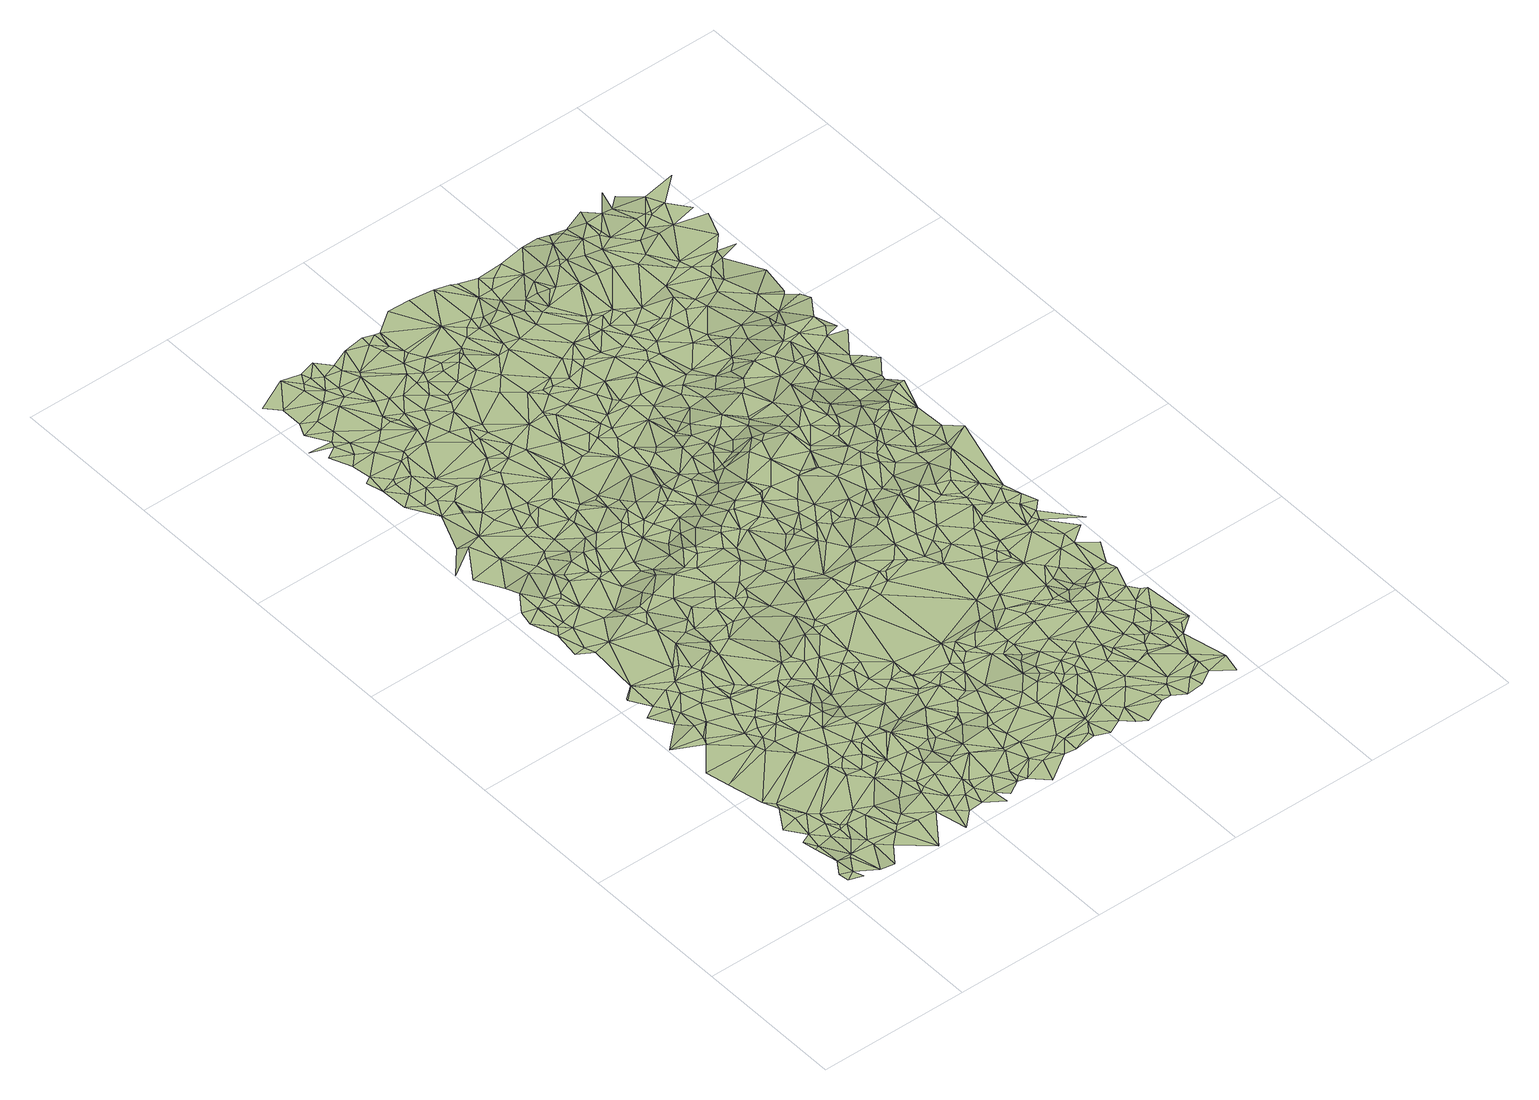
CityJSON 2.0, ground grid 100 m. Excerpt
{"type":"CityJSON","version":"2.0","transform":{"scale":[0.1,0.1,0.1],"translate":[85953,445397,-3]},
"CityObjects":{
"terrain1":{"type":"TINRelief","geometry":[{"type":"CompositeSurface","lod":"2","boundaries":[[[0,1,2]],[[0,3,1]],[[4,2,1]],[[4,1,5]],[[6,4,7]],[[8,6,7]],[[1,9,5]],[[7,4,10]],[[8,7,11]],[[4,5,10]],[[10,5,9]],[[11,7,12]],[[7,10,12]],[[11,13,14]],[[15,14,13]],[[10,9,16]],[[12,10,17]],[[18,16,9]],[[11,12,19]],[[11,20,13]],[[17,10,21]],[[11,19,20]],[[22,15,23]],[[15,13,20]],[[24,12,17]],[[10,16,21]],[[19,12,24]],[[23,15,20]],[[18,25,16]],[[24,17,26]],[[27,19,24]],[[19,28,20]],[[17,21,26]],[[27,28,19]],[[27,24,26]],[[21,16,29]],[[22,30,31]],[[16,25,29]],[[31,32,33]],[[27,34,28]],[[26,21,35]],[[27,26,34]],[[22,23,36]],[[35,21,29]],[[23,20,37]],[[38,39,40]],[[34,26,35]],[[25,41,29]],[[28,37,20]],[[38,33,32]],[[39,42,40]],[[40,42,43]],[[35,29,44]],[[38,45,39]],[[31,30,32]],[[28,34,46]],[[34,35,47]],[[22,36,30]],[[35,44,47]],[[41,48,29]],[[43,49,50]],[[44,29,48]],[[39,45,51]],[[50,49,52]],[[38,53,45]],[[23,37,36]],[[47,44,54]],[[43,42,55]],[[39,51,42]],[[56,57,58]],[[54,44,48]],[[43,55,49]],[[52,57,56]],[[28,46,37]],[[38,32,53]],[[55,42,51]],[[45,53,51]],[[34,47,59]],[[41,60,48]],[[47,54,61]],[[52,49,62]],[[32,30,63]],[[52,62,57]],[[54,48,60]],[[34,59,46]],[[55,64,49]],[[55,51,65]],[[53,32,63]],[[36,66,30]],[[63,30,66]],[[59,47,61]],[[53,67,51]],[[64,62,49]],[[55,65,64]],[[53,63,68]],[[67,65,51]],[[69,37,46]],[[61,54,70]],[[70,54,60]],[[62,71,57]],[[72,73,74]],[[73,75,74]],[[76,69,46]],[[53,68,77]],[[63,66,78]],[[36,79,66]],[[36,37,80]],[[81,82,60]],[[76,46,59]],[[83,37,69]],[[53,77,67]],[[68,63,78]],[[75,57,84]],[[64,71,62]],[[85,59,61]],[[83,69,76]],[[65,86,64]],[[72,87,88]],[[81,89,82]],[[71,90,57]],[[83,80,37]],[[85,61,70]],[[36,80,79]],[[72,74,91]],[[67,92,65]],[[66,79,78]],[[68,78,77]],[[74,75,84]],[[64,86,71]],[[93,60,82]],[[57,90,84]],[[93,70,60]],[[76,59,94]],[[72,91,87]],[[67,77,95]],[[65,92,86]],[[96,88,97]],[[97,88,87]],[[98,59,85]],[[83,76,99]],[[74,84,91]],[[67,95,92]],[[100,85,70]],[[101,78,79]],[[87,91,102]],[[100,70,103]],[[104,77,78]],[[103,70,93]],[[99,76,94]],[[89,105,82]],[[106,59,98]],[[97,87,102]],[[106,94,59]],[[104,95,77]],[[100,98,85]],[[83,107,80]],[[104,78,101]],[[93,82,105]],[[108,86,92]],[[86,109,71]],[[110,96,97]],[[80,111,79]],[[71,112,90]],[[83,99,107]],[[108,92,113]],[[114,101,79]],[[71,115,112]],[[89,116,105]],[[108,109,86]],[[106,99,94]],[[100,103,117]],[[117,103,93]],[[97,102,118]],[[71,109,115]],[[107,111,80]],[[92,95,119]],[[91,84,120]],[[91,121,102]],[[104,101,114]],[[108,113,122]],[[92,119,113]],[[114,79,111]],[[100,123,98]],[[124,99,106]],[[110,97,125]],[[124,107,99]],[[126,95,104]],[[97,118,125]],[[84,90,127]],[[108,122,109]],[[93,105,128]],[[106,98,129]],[[121,118,102]],[[116,130,105]],[[122,113,131]],[[90,112,132]],[[100,117,123]],[[117,93,128]],[[91,120,121]],[[124,106,133]],[[119,131,113]],[[134,135,136]],[[124,133,107]],[[126,119,95]],[[115,132,112]],[[129,98,123]],[[125,118,137]],[[120,84,138]],[[128,105,130]],[[104,114,139]],[[134,110,140]],[[116,141,130]],[[142,111,107]],[[143,141,116]],[[84,127,144]],[[114,111,145]],[[138,84,144]],[[90,132,127]],[[146,147,148]],[[121,137,118]],[[110,125,140]],[[126,104,139]],[[115,109,149]],[[150,125,137]],[[133,142,107]],[[151,133,106]],[[152,145,111]],[[122,153,109]],[[128,130,154]],[[136,135,146]],[[106,129,155]],[[156,152,111]],[[150,137,121]],[[123,117,157]],[[117,128,157]],[[122,131,153]],[[114,145,139]],[[115,149,132]],[[142,156,111]],[[134,140,135]],[[120,158,121]],[[119,159,131]],[[151,106,155]],[[129,123,160]],[[120,138,158]],[[161,130,141]],[[150,162,125]],[[154,130,161]],[[126,159,119]],[[153,149,109]],[[163,142,133]],[[126,139,164]],[[140,125,162]],[[150,121,165]],[[151,163,133]],[[127,132,166]],[[123,157,167]],[[168,139,145]],[[144,127,169]],[[170,145,152]],[[123,167,160]],[[138,144,169]],[[155,129,160]],[[126,164,159]],[[171,128,154]],[[156,170,152]],[[172,141,173]],[[158,138,174]],[[146,175,147]],[[168,145,170]],[[151,155,163]],[[171,157,128]],[[176,132,149]],[[172,161,141]],[[138,169,174]],[[177,167,157]],[[150,165,162]],[[176,166,132]],[[146,135,175]],[[140,178,135]],[[179,153,131]],[[179,131,159]],[[158,180,121]],[[181,164,139]],[[171,154,161]],[[182,159,164]],[[155,160,183]],[[181,139,168]],[[184,169,127]],[[183,160,167]],[[153,176,149]],[[184,127,166]],[[140,162,178]],[[147,175,185]],[[165,121,180]],[[171,177,157]],[[142,186,156]],[[187,168,170]],[[155,188,163]],[[163,186,142]],[[181,182,164]],[[162,165,189]],[[158,174,190]],[[191,167,177]],[[192,166,176]],[[156,186,170]],[[172,193,161]],[[194,183,167]],[[181,168,187]],[[178,195,135]],[[182,179,159]],[[153,196,176]],[[197,174,169]],[[178,162,198]],[[199,155,183]],[[200,185,201]],[[184,166,192]],[[200,202,203]],[[191,194,167]],[[204,193,172]],[[155,205,188]],[[206,204,172]],[[135,207,175]],[[189,165,208]],[[191,177,171]],[[200,201,202]],[[179,196,153]],[[199,205,155]],[[162,189,209]],[[181,210,182]],[[158,211,180]],[[212,203,213]],[[158,190,211]],[[187,170,214]],[[163,188,186]],[[181,187,210]],[[184,215,169]],[[175,216,185]],[[199,183,194]],[[178,198,195]],[[198,162,209]],[[165,180,208]],[[197,190,174]],[[217,161,193]],[[217,171,161]],[[195,207,135]],[[197,169,215]],[[218,192,176]],[[203,202,219]],[[220,201,185]],[[186,214,170]],[[213,203,221]],[[184,192,222]],[[191,223,194]],[[189,208,209]],[[182,224,179]],[[210,224,182]],[[210,187,225]],[[218,176,196]],[[199,194,223]],[[221,203,219]],[[204,226,193]],[[206,226,204]],[[227,202,201]],[[175,228,216]],[[191,171,229]],[[216,230,185]],[[220,185,230]],[[225,187,231]],[[184,222,215]],[[231,187,214]],[[232,208,180]],[[227,201,220]],[[175,233,228]],[[234,235,236]],[[237,175,207]],[[238,188,205]],[[237,233,175]],[[198,239,195]],[[211,240,180]],[[179,241,196]],[[242,243,206]],[[244,179,224]],[[198,209,239]],[[199,238,205]],[[229,171,217]],[[202,245,219]],[[217,193,226]],[[232,180,240]],[[246,222,192]],[[247,223,191]],[[216,248,230]],[[249,250,251]],[[213,252,234]],[[216,228,248]],[[235,249,236]],[[246,192,218]],[[210,225,253]],[[254,209,208]],[[244,241,179]],[[221,219,245]],[[255,218,196]],[[256,199,223]],[[206,243,226]],[[257,190,197]],[[254,208,232]],[[227,245,202]],[[257,211,190]],[[210,253,224]],[[258,186,188]],[[186,259,214]],[[228,230,248]],[[195,260,207]],[[213,221,261]],[[195,239,260]],[[262,197,215]],[[234,252,235]],[[263,191,229]],[[239,209,254]],[[264,231,214]],[[265,240,211]],[[266,225,231]],[[256,238,199]],[[267,215,222]],[[258,188,238]],[[256,223,247]],[[220,230,268]],[[255,196,269]],[[227,220,268]],[[263,247,191]],[[270,214,259]],[[241,269,196]],[[271,232,240]],[[235,272,249]],[[237,207,273]],[[246,218,255]],[[213,261,252]],[[249,272,250]],[[264,214,270]],[[229,217,274]],[[261,221,245]],[[266,253,225]],[[275,250,276]],[[207,260,273]],[[217,226,274]],[[258,259,186]],[[257,265,211]],[[271,254,232]],[[244,224,277]],[[233,278,228]],[[262,257,197]],[[227,279,245]],[[237,278,233]],[[242,280,243]],[[281,275,282]],[[267,222,246]],[[264,266,231]],[[235,252,272]],[[226,243,283]],[[244,277,241]],[[272,276,250]],[[275,276,282]],[[227,268,279]],[[277,224,253]],[[284,260,239]],[[284,239,254]],[[263,229,285]],[[229,274,285]],[[256,286,238]],[[237,273,287]],[[265,288,240]],[[256,247,286]],[[274,226,283]],[[228,289,230]],[[270,259,290]],[[246,255,291]],[[267,292,215]],[[237,287,278]],[[262,215,292]],[[293,245,279]],[[294,264,270]],[[261,245,293]],[[284,254,271]],[[255,269,291]],[[258,295,259]],[[294,266,264]],[[296,265,257]],[[297,271,240]],[[280,283,243]],[[298,272,252]],[[295,290,259]],[[268,230,289]],[[262,296,257]],[[299,253,266]],[[260,300,273]],[[297,240,288]],[[301,238,286]],[[263,302,247]],[[286,247,302]],[[263,285,303]],[[261,304,252]],[[296,288,265]],[[267,246,305]],[[258,238,306]],[[228,278,307]],[[281,308,309]],[[309,310,311]],[[246,291,305]],[[284,312,260]],[[281,282,308]],[[272,313,276]],[[314,287,273]],[[304,298,252]],[[294,299,266]],[[263,303,302]],[[279,268,289]],[[315,277,253]],[[261,293,304]],[[316,269,241]],[[317,270,290]],[[318,296,262]],[[299,315,253]],[[287,319,278]],[[294,270,317]],[[301,306,238]],[[284,271,320]],[[274,283,321]],[[316,241,277]],[[258,306,295]],[[295,322,290]],[[312,300,260]],[[298,313,272]],[[301,286,302]],[[282,276,323]],[[228,307,289]],[[267,305,292]],[[314,273,300]],[[280,324,283]],[[325,288,296]],[[326,291,269]],[[293,279,327]],[[314,319,287]],[[262,292,328]],[[329,290,322]],[[318,262,328]],[[285,274,330]],[[305,291,331]],[[303,285,332]],[[319,307,278]],[[295,333,322]],[[284,320,312]],[[317,290,329]],[[294,317,299]],[[318,325,296]],[[306,333,295]],[[315,334,277]],[[335,271,297]],[[335,320,271]],[[280,336,324]],[[309,308,337]],[[321,283,324]],[[304,293,327]],[[313,323,276]],[[309,337,310]],[[326,331,291]],[[316,326,269]],[[303,332,302]],[[282,323,308]],[[338,297,288]],[[334,316,277]],[[317,329,322]],[[305,339,292]],[[301,302,340]],[[299,341,315]],[[301,342,306]],[[304,343,298]],[[279,289,344]],[[305,331,345]],[[274,321,330]],[[338,288,325]],[[314,346,319]],[[341,334,315]],[[314,300,346]],[[320,347,312]],[[312,347,300]],[[318,328,348]],[[305,345,339]],[[333,349,322]],[[326,345,331]],[[298,343,313]],[[301,340,342]],[[306,349,333]],[[318,350,325]],[[351,316,334]],[[332,285,330]],[[352,289,307]],[[341,351,334]],[[306,342,353]],[[335,297,338]],[[354,324,336]],[[279,355,327]],[[304,327,343]],[[346,300,347]],[[340,302,356]],[[302,332,356]],[[357,328,292]],[[318,348,350]],[[352,358,289]],[[359,320,335]],[[306,353,349]],[[337,360,310]],[[313,361,323]],[[308,362,337]],[[363,307,319]],[[308,323,364]],[[365,326,316]],[[279,344,355]],[[357,292,339]],[[344,289,358]],[[299,317,366]],[[313,367,361]],[[338,325,368]],[[369,354,336]],[[370,347,320]],[[325,350,368]],[[365,316,351]],[[313,343,367]],[[337,362,360]],[[371,321,324]],[[363,319,346]],[[372,322,349]],[[308,364,362]],[[299,366,341]],[[373,346,347]],[[374,335,338]],[[310,360,375]],[[340,376,342]],[[317,322,377]],[[342,376,353]],[[359,370,320]],[[378,345,326]],[[379,348,328]],[[363,352,307]],[[359,335,374]],[[340,356,380]],[[348,381,350]],[[382,339,345]],[[353,376,349]],[[383,324,354]],[[323,361,384]],[[367,385,361]],[[362,386,360]],[[371,330,321]],[[364,323,384]],[[367,343,385]],[[341,366,351]],[[340,380,376]],[[352,387,358]],[[370,373,347]],[[360,386,375]],[[332,330,388]],[[332,389,356]],[[327,390,343]],[[379,328,357]],[[365,378,326]],[[364,391,362]],[[374,338,392]],[[338,368,393]],[[371,324,383]],[[372,349,376]],[[344,358,387]],[[350,394,368]],[[372,377,322]],[[379,381,348]],[[361,385,395]],[[380,356,389]],[[350,381,394]],[[369,383,354]],[[362,396,386]],[[343,395,385]],[[373,397,346]],[[332,388,389]],[[382,357,339]],[[359,374,398]],[[364,399,391]],[[362,391,396]],[[400,390,327]],[[400,327,355]],[[382,345,378]],[[364,384,399]],[[338,401,392]],[[363,387,352]],[[402,388,330]],[[370,403,373]],[[338,393,401]],[[404,383,369]],[[390,395,343]],[[359,398,370]],[[402,330,371]],[[365,351,405]],[[375,386,406]],[[361,407,384]],[[397,363,346]],[[317,377,366]],[[372,376,408]],[[398,374,392]],[[361,395,407]],[[403,409,373]],[[393,368,394]],[[344,387,410]],[[406,386,396]],[[344,411,355]],[[344,410,411]],[[373,409,397]],[[412,394,381]],[[370,409,403]],[[379,357,413]],[[365,414,378]],[[351,366,405]],[[379,415,381]],[[372,408,416]],[[399,417,391]],[[391,418,396]],[[419,380,389]],[[420,376,380]],[[370,398,421]],[[422,395,390]],[[399,384,417]],[[423,357,382]],[[370,421,409]],[[424,383,404]],[[425,389,388]],[[400,355,426]],[[427,402,371]],[[415,412,381]],[[398,392,428]],[[372,416,377]],[[363,429,387]],[[413,357,423]],[[420,408,376]],[[417,384,407]],[[430,410,387]],[[431,388,402]],[[426,355,411]],[[432,401,393]],[[395,433,407]],[[406,396,434]],[[435,371,383]],[[436,390,400]],[[379,413,415]],[[391,417,418]],[[432,393,394]],[[397,437,363]],[[438,392,401]],[[439,382,378]],[[408,440,416]],[[422,433,395]],[[398,428,421]],[[430,411,410]],[[396,418,434]],[[365,441,414]],[[432,394,412]],[[419,420,380]],[[363,437,429]],[[436,422,390]],[[439,378,414]],[[419,389,425]],[[430,387,429]],[[442,427,371]],[[439,423,382]],[[435,383,424]],[[436,400,426]],[[426,411,443]],[[431,425,388]],[[444,428,392]],[[431,402,427]],[[365,405,441]],[[420,440,408]],[[430,443,411]],[[377,416,445]],[[442,371,435]],[[438,401,432]],[[440,445,416]],[[397,446,437]],[[447,412,415]],[[417,448,418]],[[444,392,438]],[[449,415,413]],[[450,413,423]],[[377,451,366]],[[437,446,429]],[[452,426,443]],[[453,427,442]],[[432,412,454]],[[455,409,421]],[[422,456,433]],[[457,445,440]],[[447,454,412]],[[452,436,426]],[[439,414,458]],[[459,419,425]],[[431,427,453]],[[417,407,460]],[[420,457,440]],[[460,407,433]],[[366,461,405]],[[418,462,434]],[[439,463,423]],[[455,421,428]],[[464,422,436]],[[449,413,450]],[[449,447,415]],[[465,424,466]],[[414,441,458]],[[397,467,446]],[[435,424,465]],[[468,397,409]],[[448,462,418]],[[464,456,422]],[[419,469,420]],[[470,419,459]],[[417,460,448]],[[450,423,463]],[[366,451,461]],[[453,442,471]],[[431,472,425]],[[459,425,472]],[[471,442,435]],[[473,469,419]],[[474,441,405]],[[470,473,419]],[[430,429,475]],[[430,475,443]],[[446,476,429]],[[477,465,466]],[[478,444,438]],[[456,479,433]],[[444,480,428]],[[457,481,445]],[[482,438,432]],[[452,443,475]],[[482,432,454]],[[474,405,461]],[[483,377,445]],[[431,453,484]],[[447,485,454]],[[470,459,472]],[[460,433,479]],[[449,485,447]],[[486,457,420]],[[478,438,482]],[[464,487,456]],[[431,488,472]],[[480,455,428]],[[478,480,444]],[[489,469,473]],[[484,453,471]],[[455,468,409]],[[446,467,476]],[[452,490,436]],[[486,420,469]],[[468,467,397]],[[475,429,476]],[[431,484,488]],[[491,435,465]],[[482,454,492]],[[456,493,479]],[[448,494,462]],[[492,454,485]],[[464,436,490]],[[487,493,456]],[[449,450,495]],[[496,448,460]],[[439,458,497]],[[450,463,498]],[[499,473,470]],[[439,497,463]],[[491,471,435]],[[489,500,469]],[[457,501,481]],[[441,502,458]],[[474,502,441]],[[477,503,465]],[[483,445,481]],[[470,472,504]],[[449,505,485]],[[506,478,482]],[[489,473,499]],[[506,480,478]],[[507,451,377]],[[500,486,469]],[[486,501,457]],[[451,508,461]],[[504,472,488]],[[496,509,448]],[[474,461,510]],[[464,490,487]],[[449,495,505]],[[511,476,467]],[[512,460,479]],[[509,494,448]],[[512,479,493]],[[499,470,504]],[[513,484,471]],[[482,492,514]],[[515,488,484]],[[498,463,516]],[[489,499,500]],[[506,517,480]],[[452,475,518]],[[506,482,514]],[[519,493,487]],[[450,498,520]],[[468,511,467]],[[450,520,495]],[[492,485,521]],[[504,488,515]],[[496,460,512]],[[507,377,483]],[[491,465,522]],[[480,523,455]],[[505,521,485]],[[516,463,497]],[[452,518,490]],[[474,510,502]],[[461,508,510]],[[465,503,522]],[[524,462,494]],[[513,515,484]],[[517,523,480]],[[483,481,501]],[[519,487,490]],[[514,492,525]],[[526,475,476]],[[513,471,527]],[[511,528,476]],[[497,458,529]],[[512,493,530]],[[491,527,471]],[[523,468,455]],[[492,521,525]],[[506,531,517]],[[532,458,502]],[[507,508,451]],[[506,514,533]],[[498,516,534]],[[519,530,493]],[[535,499,504]],[[536,500,499]],[[468,537,511]],[[532,529,458]],[[520,498,534]],[[505,495,538]],[[504,515,539]],[[496,512,540]],[[496,541,509]],[[513,539,515]],[[542,494,509]],[[517,531,523]],[[505,538,521]],[[543,486,500]],[[544,510,508]],[[534,516,545]],[[516,497,545]],[[526,546,475]],[[506,533,531]],[[547,526,476]],[[520,538,495]],[[537,528,511]],[[535,504,539]],[[543,501,486]],[[547,476,528]],[[548,524,494]],[[549,541,496]],[[536,499,535]],[[541,542,509]],[[512,530,550]],[[514,525,551]],[[483,501,552]],[[503,553,522]],[[549,496,540]],[[542,548,494]],[[523,554,468]],[[533,514,551]],[[540,512,550]],[[491,522,555]],[[513,556,539]],[[513,527,556]],[[519,490,557]],[[558,475,546]],[[558,518,475]],[[536,543,500]],[[520,534,559]],[[560,537,468]],[[561,502,510]],[[491,555,527]],[[497,562,545]],[[519,563,530]],[[534,545,559]],[[525,521,564]],[[544,561,510]],[[541,565,542]],[[547,546,526]],[[566,544,508]],[[554,560,468]],[[538,567,521]],[[497,529,562]],[[542,565,548]],[[531,568,523]],[[553,555,522]],[[520,559,538]],[[507,483,552]],[[569,552,501]],[[570,535,539]],[[533,571,531]],[[572,490,518]],[[536,535,570]],[[568,554,523]],[[530,563,550]],[[537,573,528]],[[533,551,571]],[[564,521,567]],[[551,525,564]],[[559,545,562]],[[519,557,563]],[[543,574,501]],[[569,501,574]],[[547,528,573]],[[553,575,555]],[[572,557,490]],[[576,529,532]],[[577,546,547]],[[560,578,537]],[[556,527,579]],[[538,580,567]],[[539,556,581]],[[582,532,502]],[[507,583,508]],[[566,561,544]],[[576,562,529]],[[527,555,584]],[[540,550,585]],[[578,573,537]],[[570,539,581]],[[531,571,586]],[[561,582,502]],[[558,572,518]],[[558,546,587]],[[588,571,551]],[[568,589,554]],[[583,566,508]],[[590,538,559]],[[531,591,568]],[[527,584,579]],[[592,541,549]],[[538,593,580]],[[564,567,580]],[[577,547,573]],[[550,563,585]],[[577,587,546]],[[594,507,552]],[[592,549,540]],[[556,579,595]],[[556,595,581]],[[594,552,569]],[[592,565,541]],[[590,593,538]],[[551,564,596]],[[531,586,591]],[[597,559,562]],[[557,598,563]],[[536,570,599]],[[555,575,600]],[[588,551,596]],[[564,580,593]],[[588,586,571]],[[601,540,585]],[[554,602,560]],[[568,591,589]],[[555,600,584]],[[603,558,587]],[[598,585,563]],[[604,562,576]],[[566,582,561]],[[578,605,573]],[[595,579,606]],[[536,607,543]],[[597,590,559]],[[595,606,581]],[[608,576,532]],[[569,574,609]],[[577,573,605]],[[560,602,578]],[[554,589,602]],[[610,600,575]],[[604,597,562]],[[543,611,574]],[[612,507,594]],[[570,581,599]],[[579,584,613]],[[572,614,557]],[[615,532,582]],[[592,540,601]],[[616,572,558]],[[594,569,617]],[[601,585,598]],[[614,598,557]],[[588,596,618]],[[616,558,603]],[[619,603,587]],[[566,620,582]],[[621,583,507]],[[569,609,617]],[[604,576,622]],[[606,579,623]],[[583,620,566]],[[612,621,507]],[[608,532,615]],[[592,624,565]],[[588,625,586]],[[536,599,607]],[[577,626,587]],[[627,589,591]],[[611,609,574]],[[581,606,628]],[[608,622,576]],[[588,618,625]],[[629,564,593]],[[579,613,623]],[[614,601,598]],[[630,596,564]],[[631,593,590]],[[577,605,632]],[[578,633,605]],[[586,634,591]],[[543,607,611]],[[619,616,603]],[[619,587,626]],[[635,584,600]],[[597,631,590]],[[627,602,589]],[[599,581,628]],[[636,600,610]],[[611,617,609]],[[606,623,637]],[[638,618,596]],[[639,620,583]],[[640,613,584]],[[578,602,633]],[[577,632,626]],[[586,625,634]],[[627,591,641]],[[620,642,582]],[[643,614,572]],[[606,637,628]],[[616,643,572]],[[644,597,604]],[[614,645,601]],[[644,604,622]],[[592,601,645]],[[591,634,641]],[[630,564,629]],[[611,646,617]],[[618,647,625]],[[594,617,648]],[[605,649,632]],[[615,582,650]],[[644,622,608]],[[640,584,635]],[[629,593,631]],[[619,651,616]],[[627,652,602]],[[638,596,630]],[[619,626,651]],[[653,623,613]],[[639,654,620]],[[636,655,600]],[[627,641,652]],[[605,656,649]],[[638,647,618]],[[621,657,583]],[[658,608,615]],[[605,633,656]],[[635,600,655]],[[654,642,620]],[[592,659,624]],[[660,639,583]],[[612,594,661]],[[625,662,634]],[[642,650,582]],[[647,662,625]],[[637,623,653]],[[607,663,611]],[[599,664,607]],[[599,628,665]],[[611,663,646]],[[614,666,645]],[[652,667,602]],[[668,592,645]],[[648,617,646]],[[637,669,628]],[[653,613,640]],[[658,615,650]],[[612,661,621]],[[652,641,670]],[[671,631,597]],[[658,672,608]],[[657,660,583]],[[643,666,614]],[[644,608,672]],[[599,665,664]],[[671,597,644]],[[626,632,673]],[[660,654,639]],[[602,674,633]],[[629,631,675]],[[676,646,663]],[[640,635,655]],[[652,677,667]],[[621,678,657]],[[673,632,649]],[[679,669,637]],[[668,645,680]],[[681,628,669]],[[616,651,682]],[[594,648,661]],[[679,637,653]],[[680,645,666]],[[602,667,674]],[[652,670,677]],[[683,662,647]],[[616,682,643]],[[684,651,626]],[[685,641,634]],[[676,648,646]],[[673,649,656]],[[681,665,628]],[[686,592,668]],[[685,634,662]],[[687,647,638]],[[687,638,630]],[[656,633,688]],[[636,689,655]],[[690,675,631]],[[607,691,663]],[[692,630,629]],[[607,664,691]],[[621,661,678]],[[693,642,654]],[[694,658,650]],[[685,670,641]],[[681,669,679]],[[694,672,658]],[[643,695,666]],[[676,663,696]],[[684,626,673]],[[653,640,697]],[[640,655,689]],[[698,650,642]],[[592,699,659]],[[660,693,654]],[[674,688,633]],[[636,700,689]],[[686,668,680]],[[683,685,662]],[[679,653,697]],[[687,683,647]],[[676,696,648]],[[665,691,664]],[[680,666,701]],[[690,631,702]],[[703,644,672]],[[704,660,657]],[[671,702,631]],[[629,675,705]],[[687,630,692]],[[643,682,695]],[[686,699,592]],[[706,682,651]],[[706,651,684]],[[707,667,677]],[[678,708,657]],[[701,666,695]],[[707,674,667]],[[707,677,670]],[[681,679,709]],[[693,698,642]],[[697,640,710]],[[681,711,665]],[[712,696,663]],[[703,671,644]],[[703,672,694]],[[648,696,713]],[[673,656,714]],[[704,657,708]],[[691,712,663]],[[686,680,715]],[[640,689,710]],[[690,705,675]],[[715,680,701]],[[714,656,688]],[[716,691,665]],[[678,717,708]],[[678,661,717]],[[718,679,697]],[[719,694,650]],[[720,670,685]],[[648,713,721]],[[722,692,629]],[[716,665,711]],[[704,723,660]],[[681,709,711]],[[718,709,679]],[[719,650,698]],[[648,721,661]],[[660,723,693]],[[724,687,692]],[[713,696,725]],[[690,702,705]],[[674,726,688]],[[720,707,670]],[[727,683,687]],[[706,684,728]],[[727,685,683]],[[712,725,696]],[[718,697,710]],[[729,702,671]],[[717,730,708]],[[717,661,730]],[[722,629,705]],[[716,731,691]],[[701,695,732]],[[682,733,695]],[[704,708,734]],[[707,735,674]],[[684,673,736]],[[703,694,737]],[[706,733,682]],[[715,701,738]],[[724,727,687]],[[729,705,702]],[[739,713,725]],[[740,725,712]],[[686,715,741]],[[708,730,734]],[[742,671,703]],[[721,713,739]],[[724,692,722]],[[743,712,691]],[[735,726,674]],[[719,737,694]],[[727,720,685]],[[693,744,698]],[[731,743,691]],[[745,673,714]],[[711,709,746]],[[726,714,688]],[[686,741,699]],[[706,728,733]],[[704,734,723]],[[718,710,747]],[[746,709,718]],[[716,711,748]],[[684,736,728]],[[719,698,749]],[[701,732,738]],[[742,729,671]],[[749,698,750]],[[740,712,743]],[[745,736,673]],[[695,751,732]],[[733,751,695]],[[742,703,737]],[[716,752,731]],[[748,711,746]],[[720,753,707]],[[698,744,750]],[[724,754,727]],[[715,738,741]],[[755,747,710]],[[722,705,756]],[[740,757,725]],[[758,661,721]],[[661,759,730]],[[727,760,720]],[[719,761,737]],[[724,722,754]],[[728,762,733]],[[753,735,707]],[[745,714,726]],[[716,748,752]],[[718,747,755]],[[719,749,761]],[[757,739,725]],[[746,718,755]],[[741,763,699]],[[693,723,764]],[[731,752,743]],[[728,736,762]],[[723,734,765]],[[766,705,729]],[[760,767,720]],[[754,760,727]],[[756,705,766]],[[758,721,739]],[[740,743,757]],[[759,734,730]],[[735,768,726]],[[693,764,744]],[[769,722,756]],[[770,738,732]],[[749,750,771]],[[772,737,761]],[[748,746,773]],[[770,741,738]],[[749,771,761]],[[753,768,735]],[[742,774,729]],[[732,751,775]],[[741,776,763]],[[769,754,722]],[[742,737,777]],[[778,745,726]],[[779,733,762]],[[771,750,744]],[[748,780,752]],[[758,759,661]],[[773,746,755]],[[781,753,720]],[[781,720,767]],[[770,732,775]],[[723,765,764]],[[758,739,757]],[[778,736,745]],[[782,760,754]],[[783,769,756]],[[748,773,780]],[[777,737,772]],[[766,729,774]],[[784,726,768]],[[785,765,734]],[[756,766,786]],[[779,787,733]],[[788,762,736]],[[772,761,771]],[[789,751,733]],[[770,790,741]],[[783,756,786]],[[743,752,791]],[[751,792,775]],[[782,754,769]],[[793,768,753]],[[741,794,776]],[[743,791,757]],[[771,744,795]],[[796,767,760]],[[778,726,784]],[[742,777,774]],[[765,797,764]],[[785,734,759]],[[790,794,741]],[[798,779,762]],[[770,775,799]],[[789,733,787]],[[744,800,795]],[[785,797,765]],[[782,796,760]],[[781,793,753]],[[789,792,751]],[[764,800,744]],[[778,801,736]],[[798,762,788]],[[799,775,792]],[[788,736,801]],[[766,802,786]],[[771,795,803]],[[796,781,767]],[[777,804,774]],[[758,757,805]],[[798,787,779]],[[791,806,757]],[[777,772,807]],[[793,808,768]],[[809,769,783]],[[809,782,769]],[[808,784,768]],[[757,806,805]],[[810,764,797]],[[783,786,811]],[[777,807,804]],[[812,795,800]],[[799,792,813]],[[766,774,814]],[[815,778,784]],[[758,816,759]],[[811,786,802]],[[798,789,787]],[[790,817,794]],[[818,793,781]],[[772,771,819]],[[766,820,802]],[[821,803,795]],[[815,801,778]],[[804,814,774]],[[810,800,764]],[[822,790,770]],[[785,823,797]],[[809,796,782]],[[821,795,812]],[[758,805,816]],[[815,784,824]],[[796,818,781]],[[825,813,792]],[[789,825,792]],[[785,759,826]],[[822,770,799]],[[808,824,784]],[[827,798,788]],[[827,788,801]],[[810,797,823]],[[771,803,819]],[[799,813,828]],[[783,811,829]],[[772,819,807]],[[804,807,830]],[[809,783,829]],[[818,831,793]],[[816,826,759]],[[766,814,820]],[[811,802,820]],[[831,808,793]],[[805,806,832]],[[804,830,814]],[[785,826,833]],[[822,817,790]],[[834,812,800]],[[798,835,789]],[[827,836,798]],[[815,837,801]],[[789,838,825]],[[839,799,828]],[[810,834,800]],[[785,833,840]],[[794,817,841]],[[827,801,837]],[[842,803,821]],[[836,835,798]],[[829,811,843]],[[785,840,823]],[[844,828,813]],[[821,812,834]],[[835,838,789]],[[811,820,843]],[[809,845,796]],[[807,846,830]],[[805,847,816]],[[809,829,848]],[[796,849,818]],[[842,819,803]],[[833,826,850]],[[839,822,799]],[[851,815,824]],[[831,852,808]],[[847,826,816]],[[853,836,827]],[[810,823,854]],[[807,819,846]],[[814,830,855]],[[833,850,840]],[[808,856,824]],[[857,844,813]],[[839,828,844]],[[814,858,820]],[[827,837,859]],[[829,843,860]],[[818,849,831]],[[825,861,813]],[[842,821,834]],[[810,854,834]],[[822,841,817]],[[851,837,815]],[[809,848,845]],[[848,829,860]],[[853,827,859]],[[836,862,835]],[[863,808,852]],[[796,845,849]],[[862,838,835]],[[814,855,858]],[[840,864,823]],[[865,830,846]],[[838,861,825]],[[853,866,836]],[[867,850,826]],[[839,844,857]],[[840,850,868]],[[861,857,813]],[[823,864,854]],[[831,869,852]],[[830,870,855]],[[843,820,871]],[[836,866,862]],[[865,870,830]],[[863,856,808]],[[851,824,872]],[[834,854,873]],[[840,868,864]],[[856,872,824]],[[848,860,874]],[[871,820,858]],[[860,843,871]],[[848,874,845]],[[839,875,822]],[[849,869,831]],[[862,861,838]],[[842,876,819]],[[864,873,854]],[[839,857,875]],[[842,834,876]],[[863,852,869]],[[846,819,876]],[[877,859,837]],[[878,853,859]],[[851,879,837]],[[876,834,873]],[[880,858,855]],[[822,881,841]],[[882,866,853]],[[883,865,846]],[[863,869,856]],[[882,862,866]],[[880,855,870]],[[865,884,870]],[[871,858,885]],[[877,837,879]],[[882,853,878]],[[874,886,845]],[[877,878,859]],[[849,845,887]],[[888,875,857]],[[875,881,822]],[[880,885,858]],[[888,857,861]],[[883,846,876]],[[851,872,889]],[[860,871,890]],[[874,860,891]],[[849,892,869]],[[869,893,856]],[[851,889,894]],[[895,884,865]],[[851,894,879]],[[884,880,870]],[[895,865,883]],[[862,896,861]],[[845,886,887]],[[860,890,891]],[[856,897,872]],[[869,892,893]],[[849,898,892]],[[849,887,898]],[[899,871,885]],[[874,891,886]],[[889,872,897]],[[888,900,875]],[[899,885,880]],[[893,901,856]],[[888,861,902]],[[903,876,873]],[[882,904,862]],[[894,889,897]],[[899,890,871]],[[856,901,897]],[[877,879,905]],[[884,906,880]],[[896,902,861]],[[886,907,887]],[[882,878,908]],[[888,902,900]],[[877,908,878]],[[875,909,881]],[[895,910,884]],[[862,904,896]],[[900,909,875]],[[911,907,886]],[[895,883,910]],[[891,911,886]],[[883,876,903]],[[899,880,906]],[[912,898,887]],[[892,913,893]],[[879,894,914]],[[884,910,906]],[[915,890,899]],[[891,890,915]],[[892,898,916]],[[894,897,917]],[[902,909,900]],[[877,905,908]],[[893,913,901]],[[918,887,907]],[[883,903,910]],[[905,879,914]],[[881,909,919]],[[920,902,896]],[[912,916,898]],[[918,912,887]],[[911,918,907]],[[899,906,921]],[[882,908,922]],[[892,916,913]],[[897,901,917]],[[891,923,911]],[[915,899,921]],[[894,917,914]],[[891,915,923]],[[920,896,904]],[[882,924,904]],[[918,916,912]],[[925,909,902]],[[882,922,924]],[[926,919,909]],[[908,905,927]],[[920,925,902]],[[921,906,928]],[[913,929,901]],[[930,918,911]],[[905,914,927]],[[915,921,928]],[[917,901,929]],[[923,930,911]],[[908,927,922]],[[926,909,931]],[[932,913,916]],[[923,915,933]],[[934,928,906]],[[920,904,935]],[[918,932,916]],[[915,928,933]],[[925,931,909]],[[936,929,913]],[[932,936,913]],[[920,935,925]],[[914,917,937]],[[935,904,924]],[[923,933,938]],[[926,931,939]],[[923,938,930]],[[933,928,934]],[[930,940,918]],[[927,914,941]],[[942,917,929]],[[918,943,932]],[[925,939,931]],[[936,944,929]],[[918,940,943]],[[937,917,942]],[[927,945,922]],[[942,929,944]],[[914,937,941]],[[922,946,924]],[[925,935,947]],[[935,924,948]],[[930,949,940]],[[930,938,950]],[[925,951,939]],[[936,952,944]],[[932,953,936]],[[927,941,945]],[[943,954,932]],[[935,955,947]],[[925,947,951]],[[942,944,952]],[[930,950,949]],[[922,956,946]],[[946,948,924]],[[937,942,952]],[[922,945,956]],[[932,954,953]],[[936,953,952]],[[935,948,957]],[[935,957,955]],[[955,958,947]],[[943,940,959]],[[947,958,951]],[[941,937,960]],[[939,951,961]],[[943,962,954]],[[937,952,960]],[[963,948,946]],[[945,941,964]],[[964,941,960]],[[956,963,946]],[[955,965,958]],[[962,953,954]],[[958,965,951]],[[961,951,965]],[[963,966,948]],[[953,967,952]],[[945,968,956]],[[960,952,969]],[[945,964,968]],[[966,957,948]],[[955,957,970]],[[955,971,965]],[[952,972,969]],[[952,967,972]],[[956,973,963]],[[955,970,971]],[[964,974,968]],[[960,969,975]],[[964,960,976]],[[968,973,956]],[[970,957,966]],[[963,977,966]],[[971,978,965]],[[976,960,975]],[[964,976,974]],[[968,974,973]],[[979,965,978]],[[970,966,977]],[[980,971,970]],[[963,973,981]],[[980,978,971]],[[963,981,977]],[[982,980,970]],[[982,970,977]],[[974,983,973]],[[980,984,978]],[[982,985,980]],[[986,978,984]],[[980,985,984]],[[982,977,987]],[[982,987,985]],[[981,988,977]],[[985,987,984]],[[977,989,987]],[[987,990,984]]]}]}
},
"vertices":[
[92,110,14],[158,150,14],[83,180,14],[181,80,15],[143,270,15],[223,250,9],[111,420,16],[141,430,16],[93,510,17],[285,60,15],[244,270,8],[160,540,15],[246,450,16],[185,690,16],[73,660,18],[168,810,16],[392,250,13],[316,360,17],[373,40,20],[290,550,16],[257,680,18],[386,300,13],[126,910,17],[178,850,18],[323,460,16],[471,170,14],[381,470,16],[345,490,16],[314,630,18],[555,250,13],[415,1230,16],[72,1140,18],[393,1290,15],[41,1300,17],[483,540,16],[508,460,16],[528,1100,22],[605,900,20],[189,1480,17],[211,1530,17],[7,1580,11],[661,0,16],[237,1640,17],[168,1730,3],[595,290,14],[216,1520,18],[633,780,19],[592,490,16],[706,240,17],[222,1830,18],[73,1860,18],[306,1620,20],[161,1910,17],[413,1410,19],[667,340,16],[244,1770,20],[82,2040,20],[171,2120,19],[84,2050,21],[738,660,22],[831,230,17],[750,460,5],[301,1970,20],[472,1320,19],[349,1900,19],[383,1760,19],[499,1250,20],[468,1570,19],[496,1400,19],[649,840,22],[867,400,17],[385,1990,19],[120,2700,17],[95,2520,19],[169,2530,18],[195,2460,19],[727,760,20],[544,1480,19],[598,1360,19],[651,1220,20],[705,1040,19],[880,20,16],[920,170,17],[710,910,21],[308,2480,18],[845,540,19],[466,1840,19],[167,2760,16],[64,2880,17],[977,110,17],[453,2090,16],[226,2700,18],[537,1690,17],[968,280,18],[839,750,19],[581,1520,18],[87,2980,16],[180,2950,16],[877,600,18],[815,860,18],[903,490,19],[632,1360,19],[214,2770,16],[910,430,18],[657,1420,18],[1047,230,18],[888,730,18],[834,980,18],[536,1810,17],[556,1970,16],[181,3110,14],[781,1170,17],[486,2080,18],[560,1710,17],[786,1290,17],[533,2020,17],[1077,120,17],[1022,470,19],[272,2910,16],[708,1650,20],[411,2650,19],[371,2810,16],[627,1760,17],[1038,590,17],[870,930,17],[258,2990,16],[781,1540,16],[542,2340,72],[1115,340,18],[1022,710,16],[1118,240,17],[683,1700,19],[574,2210,41],[921,950,18],[150,3200,7],[279,3400,14],[55,3370,9],[331,2930,16],[493,2540,68],[859,1370,15],[337,3220,1],[1185,140,16],[957,1080,17],[1196,40,15],[530,2410,73],[864,1270,19],[207,3590,15],[150,3630,4],[4,3460,9],[704,2060,18],[356,2960,17],[1032,910,19],[884,1200,21],[721,2010,14],[1137,310,18],[1049,890,19],[941,1150,16],[1144,490,19],[496,2660,18],[836,1630,18],[1090,700,15],[1263,260,15],[427,3110,12],[1023,960,21],[835,1560,17],[459,3010,17],[675,2250,37],[1137,630,10],[918,1340,6],[594,2490,71],[975,1250,1],[1285,480,19],[1344,130,13],[1255,80,8],[593,2550,71],[303,3620,14],[743,2120,19],[1190,520,19],[404,3230,7],[945,1730,17],[602,2920,15],[976,1490,7],[902,1590,17],[1181,720,13],[744,2310,52],[250,3880,15],[1182,1100,16],[1004,1360,0],[1172,960,0],[469,3070,16],[694,2650,49],[1304,560,17],[743,2250,29],[1361,220,18],[1221,700,16],[508,3290,14],[846,2070,18],[711,2580,70],[483,3250,6],[1246,810,13],[135,4070,16],[231,4010,14],[223,4140,14],[128,4250,14],[1374,160,19],[1179,930,6],[1400,110,19],[518,3450,15],[592,3000,16],[575,3130,14],[1016,1500,15],[661,2790,14],[100,4360,15],[145,4390,16],[1137,1280,16],[780,2480,72],[357,3830,14],[1454,370,14],[906,2160,21],[221,4250,14],[316,4000,14],[233,4290,14],[822,2370,62],[1282,700,14],[1055,1660,17],[1079,1470,16],[1512,230,18],[330,4120,14],[447,3760,14],[1453,390,15],[383,3930,15],[1130,1440,17],[647,2950,14],[459,3670,14],[129,4520,12],[197,4590,12],[69,4660,13],[530,3520,15],[1336,930,14],[625,3210,4],[691,2930,14],[1053,1880,3],[1504,10,17],[1562,170,18],[1019,1730,18],[332,4250,13],[944,2300,24],[1414,700,3],[369,3840,14],[152,4710,12],[166,4750,12],[11,4760,13],[294,4530,13],[1143,1630,15],[671,3140,16],[954,2160,21],[1418,750,16],[842,2710,49],[1371,1040,15],[1267,1190,18],[614,3330,14],[368,4380,14],[906,2630,72],[1498,580,16],[1219,1420,15],[823,2820,14],[1205,1510,15],[983,2360,52],[479,4020,13],[1057,2130,15],[1242,1310,16],[743,3120,17],[239,4680,13],[609,3470,15],[1561,370,15],[83,4890,12],[227,4810,15],[1192,1820,22],[595,3680,13],[422,4140,13],[1689,130,18],[122,4980,13],[209,4930,16],[1639,190,18],[760,3230,12],[1551,470,15],[1448,780,15],[639,3570,14],[840,2900,15],[616,3990,14],[1331,1230,16],[1066,2210,24],[1046,2440,67],[417,4380,14],[1293,1450,16],[1401,1070,17],[877,2780,23],[882,3020,14],[371,4580,13],[1300,1570,17],[784,3400,16],[1513,860,13],[1572,670,15],[1542,580,15],[426,4430,15],[1080,2300,24],[1511,1020,15],[684,3860,15],[337,5030,15],[121,5120,16],[267,5320,15],[45,5210,13],[796,3370,7],[442,4650,13],[714,3590,16],[1263,1770,18],[1259,1990,3],[1438,1330,15],[992,2640,71],[691,3660,13],[832,3220,15],[1755,280,19],[1447,1180,14],[386,4950,14],[1770,230,19],[1010,2790,43],[1204,2140,5],[568,4410,15],[1044,2590,72],[1422,1250,14],[1829,400,18],[1142,2260,26],[1738,590,17],[1489,1070,15],[1267,1840,18],[946,3140,17],[1766,120,18],[316,5170,14],[1006,3020,16],[1179,2380,33],[1646,850,17],[1338,1810,17],[1599,890,14],[600,4520,14],[754,4090,14],[1174,2320,26],[824,3600,16],[868,3430,14],[1121,2680,72],[1593,1100,15],[1089,2770,69],[1317,1880,16],[733,3950,14],[1603,1000,16],[1904,180,18],[773,4240,14],[1722,700,14],[1276,2490,65],[703,4000,15],[996,3200,17],[351,5220,14],[521,4730,14],[410,5100,14],[922,3720,13],[457,4990,13],[1373,2030,17],[1556,1790,14],[528,4670,12],[1085,2890,16],[1913,140,18],[1018,3350,9],[1966,280,18],[1672,1120,16],[911,3460,15],[1011,3150,17],[391,5290,12],[1693,1010,14],[1742,1280,15],[1396,2230,13],[1260,2620,71],[1712,860,12],[1149,2730,71],[1346,2360,31],[1961,250,18],[569,4850,14],[572,4650,13],[411,5230,13],[843,4010,14],[1845,560,15],[1837,680,15],[689,4510,14],[482,5070,13],[1105,3130,15],[1168,2970,16],[1186,2910,22],[632,4670,13],[479,5190,12],[1015,3660,15],[1084,3250,18],[524,4990,12],[729,4390,14],[1124,3070,16],[1902,460,19],[1009,3440,6],[2002,100,18],[1604,1960,16],[501,5320,12],[645,4820,13],[1731,1070,16],[1042,3460,7],[844,4060,15],[821,4240,15],[1257,2860,60],[1320,2570,69],[1449,2220,6],[1335,2730,70],[1756,1190,15],[635,5060,12],[588,5170,13],[1931,790,22],[1905,1030,14],[1107,3350,12],[736,4620,12],[1410,2420,31],[2102,150,18],[1955,690,17],[836,4350,13],[2013,440,19],[1162,3270,19],[965,4000,15],[934,4090,15],[2048,590,16],[1272,3020,15],[722,4790,13],[582,5230,12],[2108,310,18],[853,4500,14],[1022,3760,13],[1270,3150,14],[1502,2290,22],[1805,1140,14],[1610,2090,15],[2072,360,17],[891,4250,14],[1259,3200,13],[1811,1240,15],[1053,3770,13],[1371,2770,71],[654,5090,14],[1436,2680,71],[1464,2650,71],[1736,1810,15],[909,4320,14],[2053,460,18],[1349,2920,53],[1290,3470,4],[837,4700,13],[1866,1130,15],[1604,2150,4],[2007,730,18],[849,4910,15],[1724,1890,15],[705,5280,14],[1538,2410,37],[891,4570,14],[2194,210,17],[2168,80,18],[1176,3760,13],[1328,3620,16],[1955,990,15],[2023,790,20],[2167,420,18],[2076,690,15],[1993,880,15],[1656,1980,14],[1114,4150,14],[1159,3930,14],[2231,40,18],[1313,3170,14],[847,4820,13],[1353,3280,22],[1946,1230,14],[1412,3050,15],[2043,1300,2],[2164,590,17],[1481,2840,73],[2046,1060,14],[911,4630,13],[2110,640,15],[2038,920,8],[1045,4590,14],[2310,340,17],[1440,2950,58],[903,4790,12],[841,5230,13],[1582,2690,71],[891,4990,14],[1745,2370,23],[1627,2510,37],[2122,870,20],[2048,1010,16],[2049,1170,15],[1806,2110,16],[2393,120,18],[2167,740,15],[1512,2830,72],[1389,3220,13],[2122,1430,15],[1839,1870,13],[868,5150,13],[1853,1960,12],[1226,3760,15],[927,4860,13],[2235,560,18],[1460,3090,13],[2200,660,16],[1660,2480,40],[1377,3280,21],[1156,4460,14],[1025,4680,14],[1644,2620,68],[1560,2880,73],[2390,190,18],[1414,3450,14],[848,5300,12],[1547,3010,57],[1230,4150,13],[2363,410,17],[1329,3880,13],[1782,2340,12],[1025,4800,13],[1497,3290,17],[1859,2220,7],[1524,3220,13],[1693,2520,39],[2233,770,16],[2230,920,21],[1340,3820,13],[1679,2780,73],[2273,700,16],[1022,4950,12],[962,5070,12],[921,5150,12],[2259,1080,17],[1886,1940,13],[1714,2480,42],[1237,4180,13],[1281,4120,14],[918,5280,11],[968,5040,12],[1060,4860,12],[1607,3080,35],[2142,1310,2],[2457,120,18],[1441,3630,14],[2499,210,17],[2366,570,19],[1173,4690,12],[1276,4360,14],[1789,2590,49],[1424,3750,14],[1976,1980,14],[1818,2470,44],[1139,4800,15],[1713,2960,73],[952,5270,13],[2038,1930,15],[1708,2830,72],[1513,3520,11],[2204,1270,15],[2331,810,15],[1590,3230,13],[1255,4570,15],[1430,3900,14],[2261,1170,14],[2540,70,18],[1894,2420,26],[1383,4140,15],[1449,3830,14],[2492,450,18],[1731,2840,73],[2426,690,18],[2066,2080,13],[2169,1780,15],[2541,250,18],[1189,4860,16],[1642,3350,24],[1356,4270,13],[1667,3190,13],[1552,3560,5],[1843,2670,68],[1642,3440,31],[1249,5090,13],[1792,2840,72],[2255,1380,15],[2430,600,19],[1722,3160,28],[1903,2590,47],[1198,4830,17],[2471,860,16],[2638,170,18],[1224,4880,13],[1651,3750,15],[1354,4320,13],[1946,2500,46],[1502,3930,13],[2459,630,19],[2502,990,16],[2034,2390,4],[2339,1210,14],[2654,80,18],[2398,1140,17],[2272,1480,15],[2577,470,19],[1346,4700,14],[2073,2250,18],[1451,4370,13],[2354,1220,14],[1736,3200,16],[1418,4310,13],[2128,1890,15],[2292,1530,15],[1964,2440,22],[2592,490,19],[1103,5380,9],[1763,3310,14],[1520,4200,14],[1680,3560,12],[2578,680,18],[1934,3010,75],[1883,3140,71],[1967,2810,73],[1563,4100,14],[1650,3910,15],[1783,3390,22],[2748,250,18],[2752,140,18],[2622,550,18],[1854,3190,48],[2226,1860,20],[2754,320,17],[1743,3480,35],[2207,2060,18],[1419,4700,15],[2088,2510,37],[1302,4930,13],[2458,1160,16],[1845,3240,21],[2503,1270,14],[1604,4010,15],[2168,2270,18],[1529,4300,15],[1706,3570,13],[2721,440,18],[2244,1960,19],[2759,230,17],[1632,3980,13],[2370,1670,18],[2140,2300,17],[1249,5370,12],[2306,1870,18],[2522,1490,18],[1798,3350,13],[2518,1080,14],[2577,920,15],[2601,900,15],[1430,4760,13],[1736,3720,5],[1355,4990,13],[2662,600,18],[1804,3570,25],[2145,2680,55],[2126,2440,10],[1665,4150,16],[1750,3820,16],[2001,2830,73],[2504,1160,15],[1788,3620,12],[2410,1590,20],[2702,600,15],[1402,4940,13],[2678,720,17],[1605,4450,14],[1912,3320,14],[1646,4320,17],[1922,3440,22],[1419,5030,14],[1976,3230,59],[1753,3940,15],[2910,180,14],[2090,2800,72],[2652,1000,15],[1993,3160,72],[2342,2040,18],[2204,2440,1],[1524,4730,15],[2586,1170,2],[2796,460,15],[2310,2210,19],[1412,5350,12],[2882,50,13],[1460,4920,20],[2102,2790,72],[2228,2520,20],[2423,1750,18],[2147,2920,79],[1642,4410,14],[1897,3680,11],[2468,1670,17],[2773,670,15],[2842,470,15],[2763,800,16],[2658,1120,14],[2571,1290,14],[1828,4070,13],[1484,5000,13],[2715,930,15],[2496,1570,19],[2835,600,15],[2339,2370,17],[1980,3500,42],[2599,1400,16],[2156,3110,79],[2487,1890,18],[2043,3200,72],[2638,1190,2],[1893,3910,15],[2050,3350,22],[1695,4360,17],[2227,2730,64],[2517,1620,19],[2712,970,15],[1611,4910,19],[1732,4510,14],[2536,1720,18],[1934,3800,8],[1839,4270,15],[2308,2480,7],[1576,4990,18],[2653,1340,13],[2684,1140,13],[1564,5140,13],[2301,2660,58],[2757,1100,15],[2455,2200,18],[1857,4090,14],[2843,760,16],[2892,550,15],[2810,850,16],[2353,2360,18],[2391,2260,19],[1672,4760,15],[2846,980,14],[2016,3690,13],[2146,3190,75],[2959,560,17],[2172,2950,80],[2797,1200,13],[2760,1450,16],[2721,1660,19],[2091,3390,15],[2374,2390,18],[1803,4350,15],[1507,5320,14],[2606,2040,19],[2560,1910,18],[2340,2820,71],[2102,3410,14],[1986,3850,14],[2225,3110,81],[1644,5040,13],[2475,2360,19],[2420,2520,8],[2928,890,17],[2372,2750,62],[1692,4890,13],[1545,5300,14],[2410,2630,46],[1966,4130,13],[1827,4480,14],[2891,910,17],[2176,3560,49],[2240,3230,73],[2281,3080,82],[2053,3900,21],[2739,1720,17],[2322,2940,77],[1843,4500,14],[1928,4310,14],[1898,4580,16],[1659,5140,13],[2901,1130,15],[1764,4820,14],[2101,3700,17],[1663,5260,15],[2524,2220,18],[2248,3370,69],[2590,1940,18],[1924,4490,14],[1750,4950,21],[2619,2110,18],[2012,4200,14],[2350,2920,73],[2553,2310,20],[2434,2680,58],[2850,1440,15],[2885,1200,13],[2496,2590,16],[2179,3790,10],[2341,3230,81],[2703,1980,18],[2405,2970,81],[2621,2160,18],[1819,4830,14],[2503,2760,63],[2050,4130,14],[2851,1530,17],[1734,5210,13],[2216,3580,51],[2647,2480,1],[2475,2920,72],[2643,2280,18],[1879,5120,16],[2768,1940,17],[2103,3910,17],[1930,4630,15],[2817,1710,18],[2019,4350,15],[1837,4950,18],[2407,3080,83],[2517,2710,60],[2256,3640,52],[2965,1350,16],[2796,1750,17],[2752,2160,17],[2006,4580,14],[1984,4490,14],[2103,4220,14],[1965,4620,14],[1880,5030,28],[2817,1880,17],[1839,5270,14],[2693,2350,19],[2441,3050,85],[1918,4940,13],[2418,3420,70],[2642,2580,7],[2970,1530,16],[2415,3230,83],[2425,3520,58],[2853,1780,17],[2252,4080,15],[2263,3760,16],[2097,4400,14],[2816,2050,18],[2580,2820,65],[2344,3850,11],[1955,4930,13],[2568,2870,70],[2128,4320,14],[2485,3150,73],[2077,4870,14],[2080,4580,15],[2321,3810,14],[2877,1940,18],[2668,2620,11],[2116,4520,14],[3035,1560,16],[2915,1840,18],[2394,3710,55],[2671,2730,50],[2627,3050,46],[2346,3970,10],[2845,2060,18],[2508,3320,48],[2007,5080,27],[2813,2480,18],[2283,4320,15],[2241,4350,14],[2314,4190,12],[2712,2900,69],[2018,5300,14],[2217,4490,15],[2831,2540,1],[2744,2740,46],[2662,2940,70],[2573,3360,44],[2579,3490,70],[2075,5040,27],[2344,4040,14],[2666,3110,19],[2679,3230,16],[2503,3660,60],[2468,3740,57],[2358,4080,15],[2814,2630,9],[2201,4860,15],[2446,3990,4],[2554,3550,68],[2754,2960,69],[2102,5080,31],[2511,3910,12],[2133,5050,28],[2987,2570,19],[2306,4850,15],[2397,4320,14],[2851,2820,66],[2618,3400,49],[2406,4440,18],[2164,5210,19],[2896,2670,9],[2666,3350,21],[2615,3550,70],[2621,3730,62],[2508,4260,17],[2788,3120,19],[2647,3700,63],[2563,4030,3],[2701,3530,69],[2131,5300,14],[2243,5020,20],[2836,3020,66],[2434,4540,13],[2813,3230,3],[2432,4780,13],[2309,5120,33],[2196,5280,13],[2493,4350,13],[2899,3040,64],[2666,3880,40],[2831,3380,6],[2262,5240,20],[2730,3720,65],[2890,3160,16],[2933,3040,65],[2351,5000,15],[2712,3820,63],[2691,4070,0],[2903,3200,7],[2300,5250,21],[2864,3440,15],[2628,4320,14],[2716,3970,14],[2832,3600,68],[2705,3890,38],[2682,4440,9],[2579,4620,9],[2406,5090,29],[2512,4810,16],[2925,3400,4],[2985,3310,17],[2414,5210,32],[2787,3970,17],[2880,3770,67],[2880,3670,70],[2446,5040,21],[2649,4570,9],[2566,4920,14],[2432,5100,29],[2979,3590,35],[2790,4160,13],[2454,5310,20],[2933,3630,62],[2627,4650,9],[2720,4370,14],[2528,5210,35],[2680,4890,19],[2968,3900,67],[2742,4510,8],[2904,4060,14],[2651,4980,14],[2660,5070,14],[2943,3970,57],[2840,4580,12],[2830,4520,9],[2929,4090,3],[2963,4290,1],[2788,4900,14],[2601,5210,28],[2650,5360,13],[2727,5070,13],[2935,4680,12],[2747,5040,14],[2966,4560,5],[2815,5180,15],[2767,5070,14],[2687,5290,13],[2867,5070,14],[2986,4830,37],[2970,4940,12],[3045,5220,12]
]}
